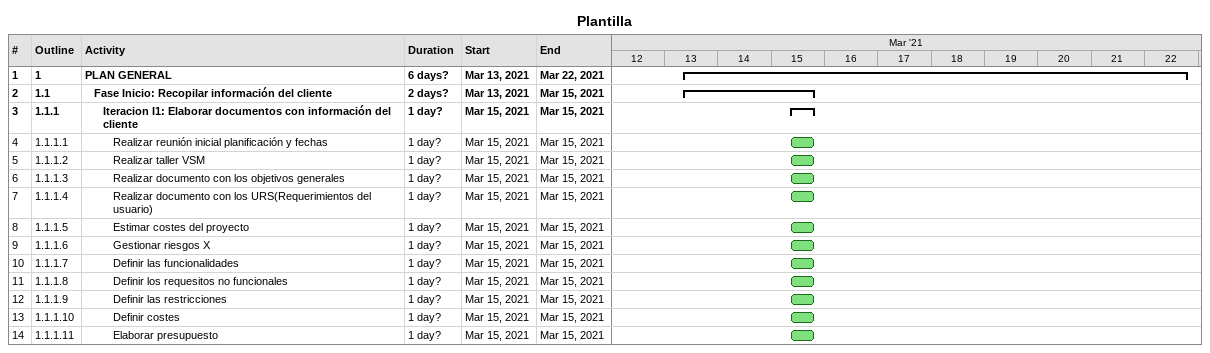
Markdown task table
Plantilla

| ID | WBS | Task | Duration | Start | Finish |
|---|---|---|---|---|---|
| 1 | 1 | **PLAN GENERAL** | 6d? | 2021-03-13 | 2021-03-22 |
| 2 | 1.1 | **Fase Inicio: Recopilar información del cliente** | 2d? | 2021-03-13 | 2021-03-15 |
| 3 | 1.1.1 | **Iteracion I1: Elaborar documentos con información del cliente** | 1d? | 2021-03-15 | 2021-03-15 |
| 4 | 1.1.1.1 | Realizar reunión inicial planificación y fechas | 1d? | 2021-03-15 | 2021-03-15 |
| 5 | 1.1.1.2 | Realizar taller VSM | 1d? | 2021-03-15 | 2021-03-15 |
| 6 | 1.1.1.3 | Realizar documento con los objetivos generales | 1d? | 2021-03-15 | 2021-03-15 |
| 7 | 1.1.1.4 | Realizar documento con los URS(Requerimientos del usuario) | 1d? | 2021-03-15 | 2021-03-15 |
| 8 | 1.1.1.5 | Estimar costes del proyecto | 1d? | 2021-03-15 | 2021-03-15 |
| 9 | 1.1.1.6 | Gestionar riesgos X | 1d? | 2021-03-15 | 2021-03-15 |
| 10 | 1.1.1.7 | Definir las funcionalidades | 1d? | 2021-03-15 | 2021-03-15 |
| 11 | 1.1.1.8 | Definir los requesitos no funcionales | 1d? | 2021-03-15 | 2021-03-15 |
| 12 | 1.1.1.9 | Definir las restricciones | 1d? | 2021-03-15 | 2021-03-15 |
| 13 | 1.1.1.10 | Definir costes | 1d? | 2021-03-15 | 2021-03-15 |
| 14 | 1.1.1.11 | Elaborar presupuesto | 1d? | 2021-03-15 | 2021-03-15 |
